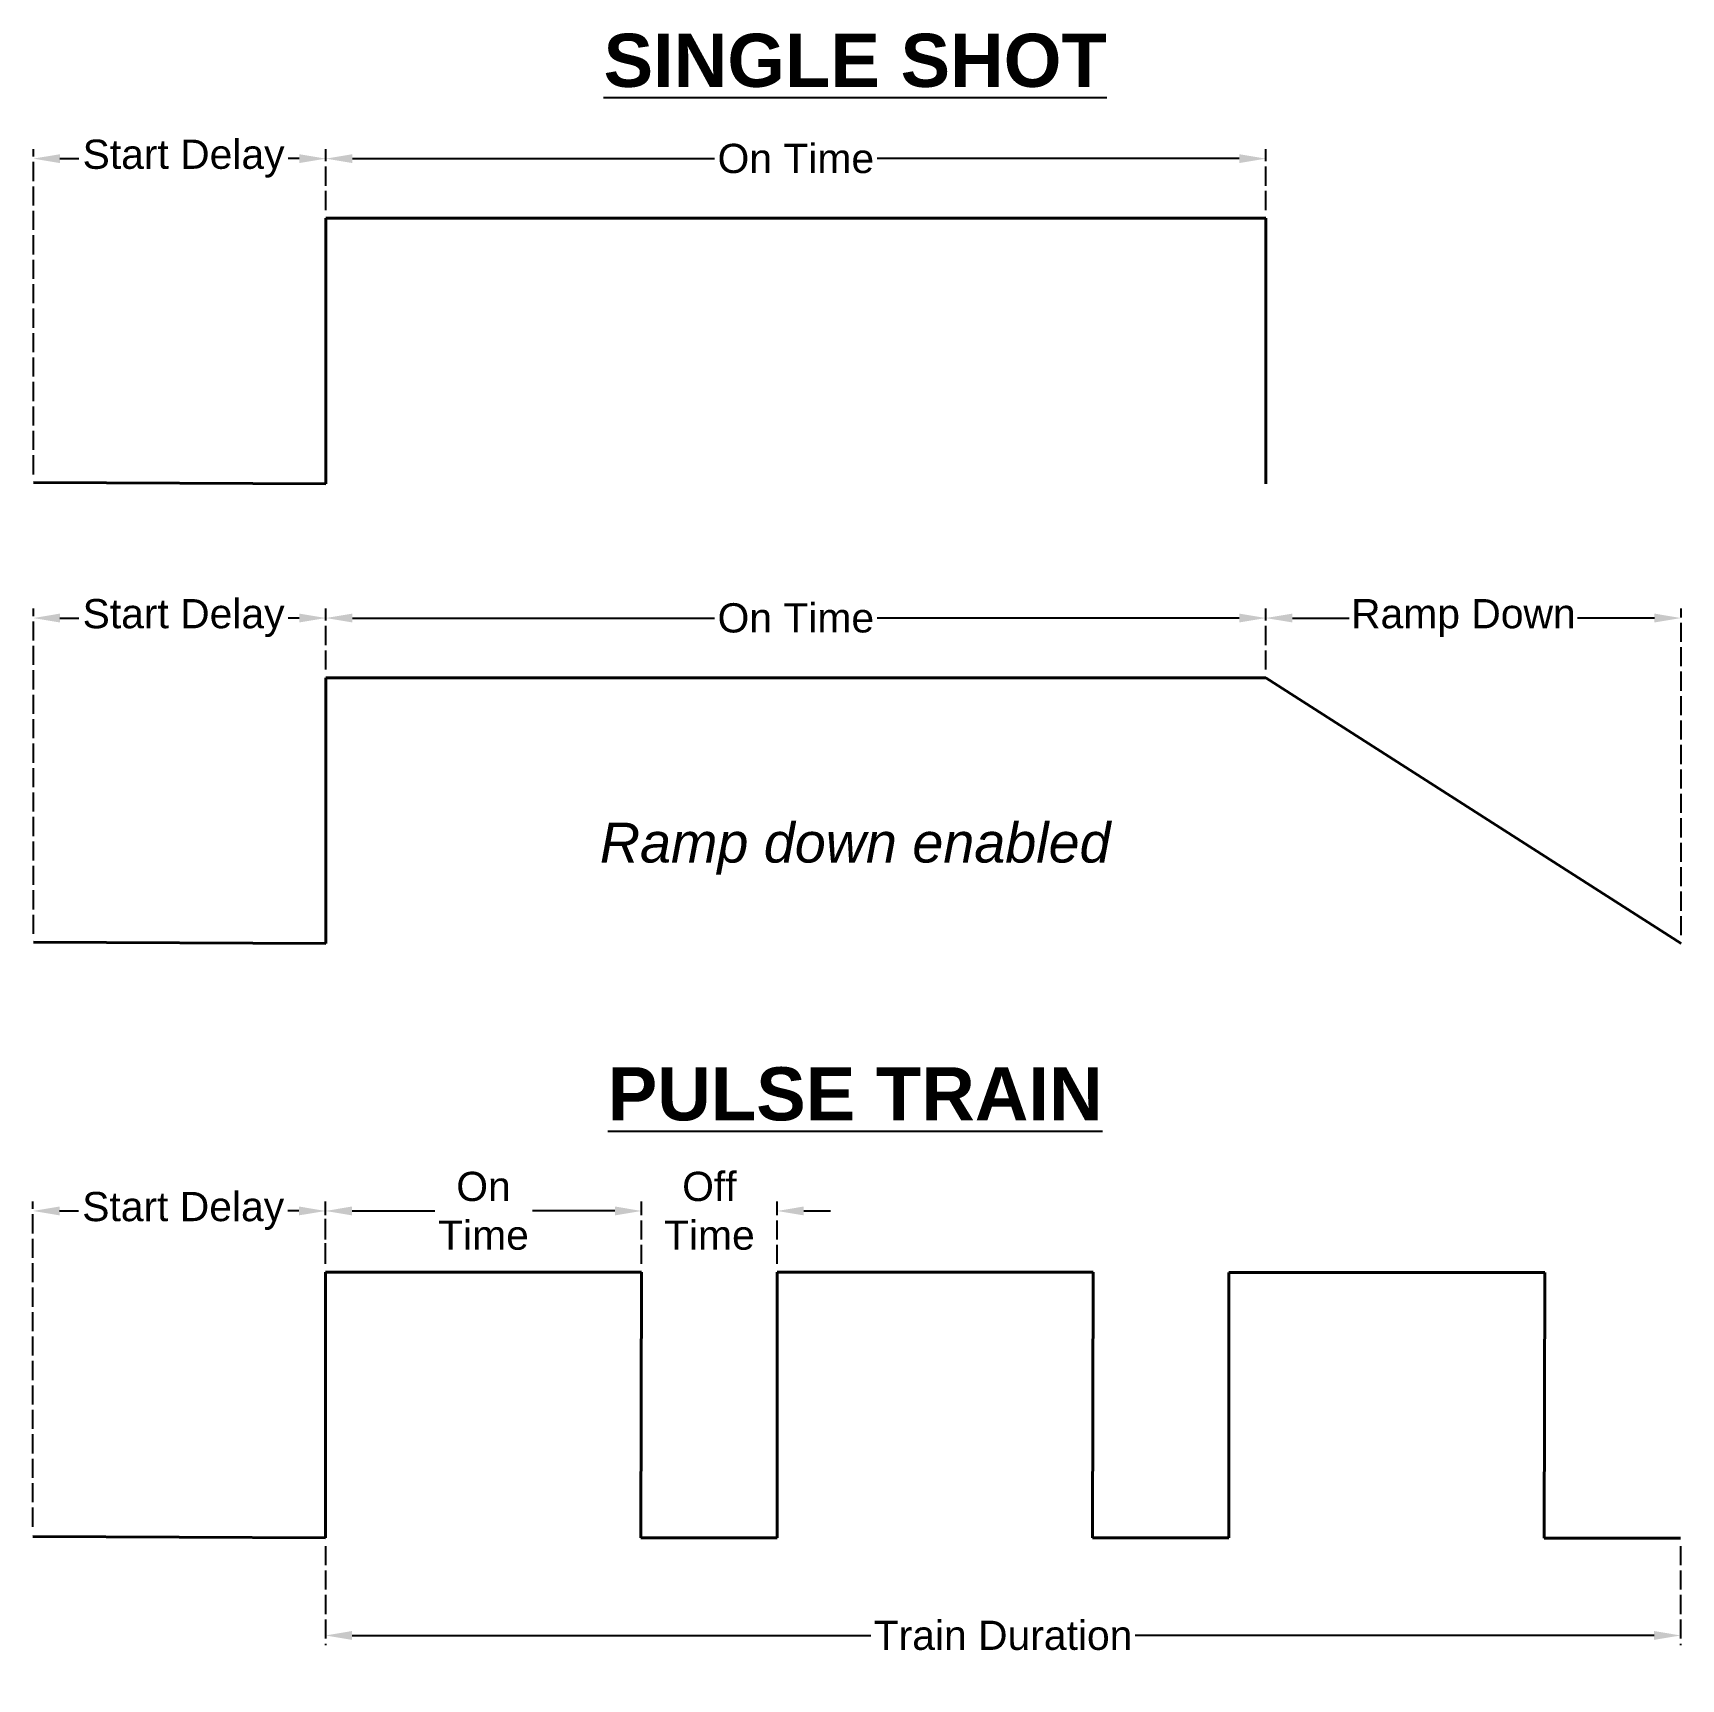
# Model space of a CAD drawing. Header units: inches. Extents: x 5 to 36, y 4.4 to 35.3.
import ezdxf

# ---------------------------------------------------------------- set-up
doc = ezdxf.new("R2010")
doc.units = ezdxf.units.IN
doc.header["$LTSCALE"] = 0.03
doc.header["$MEASUREMENT"] = 0
doc.linetypes.add('ACAD_ISO02W100', pattern=[15, 12, -3])
doc.layers.add('Annotate', color=250, linetype='Continuous')
doc.layers.add('pulse', color=1, linetype='Continuous', lineweight=40)
doc.styles.get("Standard").update_dxf_attribs({"font": 'arial.ttf'})
doc.dimstyles.new('Copy of Standard', dxfattribs={"dimtxt": 0.55, "dimasz": 0.5, "dimexe": 0.18, "dimexo": 0.154, "dimgap": 0.09, "dimtad": 0, "dimtih": 1, "dimtoh": 1, "dimdec": 4, "dimzin": 0, "dimdsep": 46, "dimtxsty": 'Standard', "dimcen": 0.09, "dimadec": 0, "dimazin": 0, "dimtfac": 1, "dimtdec": 4, "dimtofl": 0, "dimtmove": 0, "dimatfit": 3, "dimfxl": 1, "dimtolj": 1, "dimtzin": 0, "dimlwe": -1, "dimarcsym": 0})

# ---------------------------------------------------------------- blocks, each defined once
blk = doc.blocks.new('*D1')
at = {"layer": 'Annotate', "color": 0, "linetype": 'ACAD_ISO02W100', "transparency": 16777216}
for p, q in [((10.504, 6.871), (10.504, 5.008)), ((36.004, 6.871), (36.004, 5.008))]:
    blk.add_line(p, q, dxfattribs=at)
at = {"layer": 'Annotate', "color": 0, "linetype": 'Continuous', "lineweight": -2, "transparency": 16777216}
for p, q in [((11.004, 5.188), (20.766, 5.188)), ((35.504, 5.188), (25.743, 5.188))]:
    blk.add_line(p, q, dxfattribs=at)
at = {"layer": 'Annotate', "color": 0, "transparency": 16777216}
for points in [[(11.004, 5.272), (11.004, 5.105), (10.504, 5.188)], [(35.504, 5.272), (35.504, 5.105), (36.004, 5.188)]]:
    blk.add_solid(points, dxfattribs=at)
at = {"layer": 'Defpoints', "color": 0, "transparency": 16777216}
for p in [(10.504, 7.025), (36.004, 7.025), (36.004, 5.188)]:
    blk.add_point(p, dxfattribs=at)
at = {"layer": 'Annotate', "color": 0, "transparency": 16777216, "insert": (23.254, 5.188), "char_height": 0.55, "attachment_point": 5}
blk.add_mtext('\\A1;Train Duration', dxfattribs=at)
blk = doc.blocks.new('*D3')
at = {"layer": 'Annotate', "color": 0, "linetype": 'ACAD_ISO02W100', "transparency": 16777216}
for p, q in [((10.511, 32.012), (10.511, 33.161)), ((28.198, 32.012), (28.198, 33.161))]:
    blk.add_line(p, q, dxfattribs=at)
at = {"layer": 'Annotate', "color": 0, "linetype": 'Continuous', "lineweight": -2, "transparency": 16777216}
for p, q in [((11.011, 32.981), (17.826, 32.981)), ((27.698, 32.981), (20.883, 32.981))]:
    blk.add_line(p, q, dxfattribs=at)
at = {"layer": 'Annotate', "color": 0, "transparency": 16777216}
for points in [[(11.011, 33.064), (11.011, 32.897), (10.511, 32.981)], [(27.698, 33.064), (27.698, 32.897), (28.198, 32.981)]]:
    blk.add_solid(points, dxfattribs=at)
at = {"layer": 'Defpoints', "color": 0, "transparency": 16777216}
for p in [(28.198, 32.981), (10.511, 31.858), (28.198, 31.858)]:
    blk.add_point(p, dxfattribs=at)
at = {"layer": 'Annotate', "color": 0, "transparency": 16777216, "insert": (19.355, 32.981), "char_height": 0.55, "attachment_point": 5}
blk.add_mtext('\\A1;On Time', dxfattribs=at)
blk = doc.blocks.new('*D5')
at = {"layer": 'Annotate', "color": 0, "linetype": 'ACAD_ISO02W100', "transparency": 16777216}
for p, q in [((10.504, 12.179), (10.504, 13.357)), ((16.451, 12.179), (16.451, 13.357))]:
    blk.add_line(p, q, dxfattribs=at)
at = {"layer": 'Annotate', "color": 0, "linetype": 'Continuous', "lineweight": -2, "transparency": 16777216}
for p, q in [((11.004, 13.177), (12.559, 13.177)), ((15.951, 13.177), (14.397, 13.177))]:
    blk.add_line(p, q, dxfattribs=at)
at = {"layer": 'Annotate', "color": 0, "transparency": 16777216}
for points in [[(11.004, 13.261), (11.004, 13.094), (10.504, 13.177)], [(15.951, 13.261), (15.951, 13.094), (16.451, 13.177)]]:
    blk.add_solid(points, dxfattribs=at)
at = {"layer": 'Defpoints', "color": 0, "transparency": 16777216}
for p in [(16.451, 13.177), (10.504, 12.025), (16.451, 12.025)]:
    blk.add_point(p, dxfattribs=at)
at = {"layer": 'Annotate', "color": 0, "transparency": 16777216, "insert": (13.478, 13.177), "char_height": 0.55, "attachment_point": 5}
blk.add_mtext('\\A1;On^JTime', dxfattribs=at)
blk = doc.blocks.new('*D6')
at = {"layer": 'Annotate', "color": 0, "linetype": 'ACAD_ISO02W100', "transparency": 16777216}
for p, q in [((16.451, 12.179), (16.451, 13.357)), ((19.004, 12.179), (19.004, 13.357))]:
    blk.add_line(p, q, dxfattribs=at)
at = {"layer": 'Annotate', "color": 0, "linetype": 'Continuous', "lineweight": -2, "transparency": 16777216}
for p, q in [((15.951, 13.177), (15.451, 13.177)), ((19.504, 13.177), (20.004, 13.177))]:
    blk.add_line(p, q, dxfattribs=at)
at = {"layer": 'Annotate', "color": 0, "transparency": 16777216}
for points in [[(15.951, 13.261), (15.951, 13.094), (16.451, 13.177)], [(19.504, 13.261), (19.504, 13.094), (19.004, 13.177)]]:
    blk.add_solid(points, dxfattribs=at)
at = {"layer": 'Defpoints', "color": 0, "transparency": 16777216}
for p in [(19.004, 13.177), (16.451, 12.025), (19.004, 12.025)]:
    blk.add_point(p, dxfattribs=at)
at = {"layer": 'Annotate', "color": 0, "transparency": 16777216, "insert": (17.728, 13.177), "char_height": 0.55, "attachment_point": 5}
blk.add_mtext('\\A1;Off \\PTime', dxfattribs=at)
blk = doc.blocks.new('*D7')
at = {"layer": 'Annotate', "color": 0, "linetype": 'ACAD_ISO02W100', "transparency": 16777216}
for p, q in [((10.511, 23.367), (10.511, 24.515)), ((28.198, 23.367), (28.198, 24.515))]:
    blk.add_line(p, q, dxfattribs=at)
at = {"layer": 'Annotate', "color": 0, "linetype": 'Continuous', "lineweight": -2, "transparency": 16777216}
for p, q in [((11.011, 24.335), (17.826, 24.335)), ((27.698, 24.335), (20.883, 24.335))]:
    blk.add_line(p, q, dxfattribs=at)
at = {"layer": 'Annotate', "color": 0, "transparency": 16777216}
for points in [[(11.011, 24.419), (11.011, 24.252), (10.511, 24.335)], [(27.698, 24.419), (27.698, 24.252), (28.198, 24.335)]]:
    blk.add_solid(points, dxfattribs=at)
at = {"layer": 'Defpoints', "color": 0, "transparency": 16777216}
for p in [(28.198, 24.335), (10.511, 23.213), (28.198, 23.213)]:
    blk.add_point(p, dxfattribs=at)
at = {"layer": 'Annotate', "color": 0, "transparency": 16777216, "insert": (19.355, 24.335), "char_height": 0.55, "attachment_point": 5}
blk.add_mtext('\\A1;On Time', dxfattribs=at)
blk = doc.blocks.new('*D8')
at = {"layer": 'Annotate', "color": 0, "linetype": 'ACAD_ISO02W100', "transparency": 16777216}
for p, q in [((28.198, 23.367), (28.198, 24.515)), ((36.011, 18.367), (36.011, 24.515))]:
    blk.add_line(p, q, dxfattribs=at)
at = {"layer": 'Annotate', "color": 0, "linetype": 'Continuous', "lineweight": -2, "transparency": 16777216}
for p, q in [((28.698, 24.335), (29.769, 24.335)), ((35.511, 24.335), (34.063, 24.335))]:
    blk.add_line(p, q, dxfattribs=at)
at = {"layer": 'Annotate', "color": 0, "transparency": 16777216}
for points in [[(28.698, 24.419), (28.698, 24.252), (28.198, 24.335)], [(35.511, 24.419), (35.511, 24.252), (36.011, 24.335)]]:
    blk.add_solid(points, dxfattribs=at)
at = {"layer": 'Defpoints', "color": 0, "transparency": 16777216}
for p in [(28.198, 24.335), (28.198, 23.213), (36.011, 18.213)]:
    blk.add_point(p, dxfattribs=at)
at = {"layer": 'Annotate', "color": 0, "transparency": 16777216, "insert": (31.916, 24.335), "char_height": 0.55, "attachment_point": 5}
blk.add_mtext('\\A1;Ramp Down', dxfattribs=at)
blk = doc.blocks.new('*D29')
at = {"layer": 'Annotate', "color": 0, "linetype": 'ACAD_ISO02W100', "transparency": 16777216}
for p, q in [((5.007, 27.038), (5.007, 33.161)), ((10.511, 32.012), (10.511, 33.161))]:
    blk.add_line(p, q, dxfattribs=at)
at = {"layer": 'Annotate', "color": 0, "linetype": 'Continuous', "lineweight": -2, "transparency": 16777216}
for p, q in [((5.507, 32.981), (5.864, 32.981)), ((10.011, 32.981), (9.803, 32.981))]:
    blk.add_line(p, q, dxfattribs=at)
at = {"layer": 'Annotate', "color": 0, "transparency": 16777216}
for points in [[(5.507, 33.064), (5.507, 32.897), (5.007, 32.981)], [(10.011, 33.064), (10.011, 32.897), (10.511, 32.981)]]:
    blk.add_solid(points, dxfattribs=at)
at = {"layer": 'Defpoints', "color": 0, "transparency": 16777216}
for p in [(10.511, 32.981), (10.511, 31.858), (5.007, 26.884)]:
    blk.add_point(p, dxfattribs=at)
at = {"layer": 'Annotate', "color": 0, "transparency": 16777216, "insert": (7.834, 32.981), "char_height": 0.55, "attachment_point": 5}
blk.add_mtext('\\A1;Start Delay', dxfattribs=at)
blk = doc.blocks.new('*D40')
at = {"layer": 'Annotate', "color": 0, "linetype": 'ACAD_ISO02W100', "transparency": 16777216}
for p, q in [((5.007, 18.392), (5.007, 24.515)), ((10.511, 23.367), (10.511, 24.515))]:
    blk.add_line(p, q, dxfattribs=at)
at = {"layer": 'Annotate', "color": 0, "linetype": 'Continuous', "lineweight": -2, "transparency": 16777216}
for p, q in [((5.507, 24.335), (5.864, 24.335)), ((10.011, 24.335), (9.803, 24.335))]:
    blk.add_line(p, q, dxfattribs=at)
at = {"layer": 'Annotate', "color": 0, "transparency": 16777216}
for points in [[(5.507, 24.419), (5.507, 24.252), (5.007, 24.335)], [(10.011, 24.419), (10.011, 24.252), (10.511, 24.335)]]:
    blk.add_solid(points, dxfattribs=at)
at = {"layer": 'Defpoints', "color": 0, "transparency": 16777216}
for p in [(10.511, 24.335), (10.511, 23.213), (5.007, 18.238)]:
    blk.add_point(p, dxfattribs=at)
at = {"layer": 'Annotate', "color": 0, "transparency": 16777216, "insert": (7.834, 24.335), "char_height": 0.55, "attachment_point": 5}
blk.add_mtext('\\A1;Start Delay', dxfattribs=at)
blk = doc.blocks.new('*D43')
at = {"layer": 'Annotate', "color": 0, "linetype": 'ACAD_ISO02W100', "transparency": 16777216}
for p, q in [((5, 7.234), (5, 13.357)), ((10.504, 12.208), (10.504, 13.357))]:
    blk.add_line(p, q, dxfattribs=at)
at = {"layer": 'Annotate', "color": 0, "linetype": 'Continuous', "lineweight": -2, "transparency": 16777216}
for p, q in [((5.5, 13.177), (5.857, 13.177)), ((10.004, 13.177), (9.796, 13.177))]:
    blk.add_line(p, q, dxfattribs=at)
at = {"layer": 'Annotate', "color": 0, "transparency": 16777216}
for points in [[(5.5, 13.261), (5.5, 13.094), (5, 13.177)], [(10.004, 13.261), (10.004, 13.094), (10.504, 13.177)]]:
    blk.add_solid(points, dxfattribs=at)
at = {"layer": 'Defpoints', "color": 0, "transparency": 16777216}
for p in [(10.504, 13.177), (10.504, 12.054), (5, 7.08)]:
    blk.add_point(p, dxfattribs=at)
at = {"layer": 'Annotate', "color": 0, "transparency": 16777216, "insert": (7.827, 13.177), "char_height": 0.55, "attachment_point": 5}
blk.add_mtext('\\A1;Start Delay', dxfattribs=at)

msp = doc.modelspace()

# ---------------------------------------------------------------- linework, layer by layer
at = {"layer": 'pulse'}
for p, q in [((10.51149, 26.85811), (10.51149, 31.85811)), ((10.51149, 31.85811), (28.19777, 31.85811)), ((28.19777, 26.85811), (28.19777, 31.85811)), ((5.00712, 26.8836), (10.51149, 26.85811)), ((10.51149, 18.21264), (10.51149, 23.21264)), ((10.51149, 23.21264), (28.19777, 23.21264)), ((28.19777, 23.21264), (36.01149, 18.21264)), ((5.00712, 18.23813), (10.51149, 18.21264)), ((10.50437, 7.0254), (10.50437, 12.0254)), ((10.50437, 12.0254), (16.45132, 12.0254)), ((16.45132, 12.0254), (16.436, 7.0254)), ((19.00437, 12.0254), (24.95132, 12.0254)), ((19.00437, 12.0254), (19.00437, 7.0254)), ((24.95132, 12.0254), (24.936, 7.0254)), ((27.50437, 12.01758), (33.45132, 12.01758)), ((27.50437, 7.0254), (27.50437, 12.01758)), ((33.45132, 12.01758), (33.436, 7.01758)), ((5, 7.0509), (10.50437, 7.0254)), ((16.436, 7.0254), (19.00437, 7.0254)), ((24.936, 7.0254), (27.50437, 7.0254)), ((33.436, 7.01758), (36.00437, 7.01758))]:
    msp.add_line(p, q, dxfattribs=at)

# ---------------------------------------------------------------- texts
at = {"layer": 'Annotate', "attachment_point": 5}
for s, width, gutter_width, heights, insert, char_height in [('{\\fArial|b1|i0|c0|p34;\\LSINGLE SHOT}', 10.1578212, 1, [1.31763], (20.47184, 34.82406), 1), ('{\\fArial|b0|i1|c0|p34;Ramp down enabled}', 9.9789616, 6.49964, [0], (20.47184, 19.99557), 0.75), ('{\\fArial|b1|i0|c0|p34;\\LPULSE TRAIN}', 9.7730405, 1, [1.81127], (20.47184, 15.3741), 1)]:
    msp.add_mtext_dynamic_manual_height_columns(s, width=width, gutter_width=gutter_width, heights=heights, dxfattribs=dict(at, insert=insert, char_height=char_height))

# ---------------------------------------------------------------- dimensions: what is measured, and where the dimension line sits
at = {"layer": 'Annotate'}
for base, p1, p2, text, picture, middle in [((10.51149, 32.98081), (5.00712, 26.8836), (10.51149, 31.85811), 'Start Delay', '*D29', (7.83389, 32.98081)), ((28.19777, 32.98081), (10.51149, 31.85811), (28.19777, 31.85811), 'On Time', '*D3', (19.35463, 32.98081)), ((10.51149, 24.33534), (5.00712, 18.23813), (10.51149, 23.21264), 'Start Delay', '*D40', (7.83389, 24.33534)), ((28.19777, 24.33534), (10.51149, 23.21264), (28.19777, 23.21264), 'On Time', '*D7', (19.35463, 24.33534)), ((28.19777, 24.33534), (36.01149, 18.21264), (28.19777, 23.21264), 'Ramp Down', '*D8', (31.91584, 24.33534)), ((10.50437, 13.17717), (5, 7.07996), (10.50437, 12.05447), 'Start Delay', '*D43', (7.82677, 13.17717)), ((16.45132, 13.17717), (10.50437, 12.0254), (16.45132, 12.0254), 'On^JTime', '*D5', (13.47785, 13.17717))]:
    dim = msp.add_linear_dim(base=base, p1=p1, p2=p2, text=text, dimstyle='Copy of Standard', dxfattribs=at)
    dim.commit()
    dim.dimension.update_dxf_attribs({"geometry": picture, "text_midpoint": middle, "dimtype": 160})
for base, p1, p2, text, picture, middle in [((19.00437, 13.17717), (16.45132, 12.0254), (19.00437, 12.0254), 'Off \\PTime', '*D6', (17.72785, 13.17717)), ((36.00437, 5.18837), (10.50437, 7.0254), (36.00437, 7.0254), 'Train Duration', '*D1', (23.25437, 5.18837))]:
    dim = msp.add_linear_dim(base=base, p1=p1, p2=p2, text=text, dimstyle='Copy of Standard', dxfattribs=at)
    dim.commit()
    dim.dimension.update_dxf_attribs({"geometry": picture, "text_midpoint": middle})

doc.saveas('drawing.dxf')
